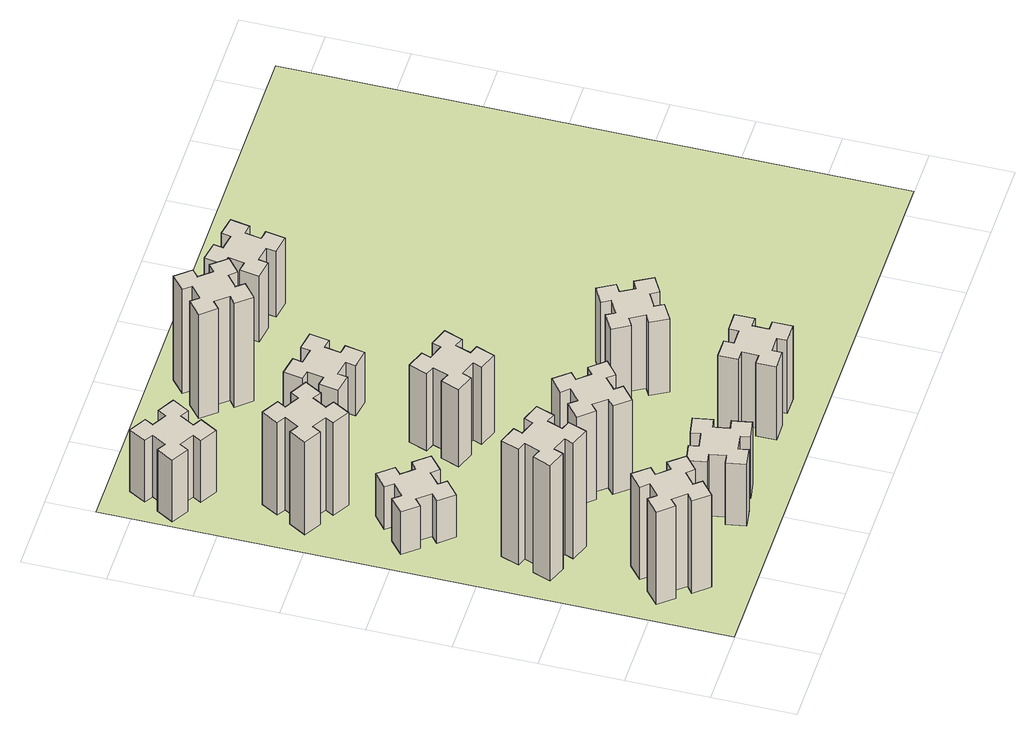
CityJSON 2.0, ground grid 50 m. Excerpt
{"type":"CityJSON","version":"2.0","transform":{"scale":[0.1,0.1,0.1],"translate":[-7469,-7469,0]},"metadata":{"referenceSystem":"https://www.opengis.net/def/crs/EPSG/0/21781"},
"CityObjects":{
"building1":{"type":"Building","attributes":{"class":"1000","function":"1000","usage":"1000","yearOfConstruction":2016,"roofType":"1000","measuredHeight":72,"storeysAboveGround":30,"storeysBelowGround":0},"geometry":[{"type":"Solid","lod":"1","boundaries":[[[[0,1,2,3,4,5,6,7,8,9,10,11,12,13,14,15,16,17,18,19]],[[17,16,20,21]],[[16,15,22,20]],[[15,14,23,22]],[[14,13,24,23]],[[13,12,25,24]],[[12,11,26,25]],[[11,10,27,26]],[[10,9,28,27]],[[9,8,29,28]],[[8,7,30,29]],[[7,6,31,30]],[[6,5,32,31]],[[5,4,33,32]],[[4,3,34,33]],[[3,2,35,34]],[[2,1,36,35]],[[1,0,37,36]],[[0,19,38,37]],[[19,18,39,38]],[[18,17,21,39]],[[24,25,26,27,28,29,30,31,32,33,34,35,36,37,38,39,21,20,22,23]]]]}]},
"building2":{"type":"Building","attributes":{"class":"1000","function":"1000","usage":"1000","yearOfConstruction":2016,"roofType":"1000","measuredHeight":90,"storeysAboveGround":30,"storeysBelowGround":0},"geometry":[{"type":"Solid","lod":"1","boundaries":[[[[40,41,42,43,44,45,46,47,48,49,50,51,52,53,54,55,56,57,58,59]],[[57,56,60,61]],[[56,55,62,60]],[[55,54,63,62]],[[54,53,64,63]],[[53,52,65,64]],[[52,51,66,65]],[[51,50,67,66]],[[50,49,68,67]],[[49,48,69,68]],[[48,47,70,69]],[[47,46,71,70]],[[46,45,72,71]],[[45,44,73,72]],[[44,43,74,73]],[[43,42,75,74]],[[42,41,76,75]],[[41,40,77,76]],[[40,59,78,77]],[[59,58,79,78]],[[58,57,61,79]],[[64,65,66,67,68,69,70,71,72,73,74,75,76,77,78,79,61,60,62,63]]]]}]},
"building3":{"type":"Building","attributes":{"class":"1000","function":"1000","usage":"1000","yearOfConstruction":2016,"roofType":"1000","measuredHeight":33,"storeysAboveGround":30,"storeysBelowGround":0},"geometry":[{"type":"Solid","lod":"1","boundaries":[[[[80,81,82,83,84,85,86,87,88,89,90,91,92,93,94,95,96,97,98,99]],[[97,96,100,101]],[[96,95,102,100]],[[95,94,103,102]],[[94,93,104,103]],[[93,92,105,104]],[[92,91,106,105]],[[91,90,107,106]],[[90,89,108,107]],[[89,88,109,108]],[[88,87,110,109]],[[87,86,111,110]],[[86,85,112,111]],[[85,84,113,112]],[[84,83,114,113]],[[83,82,115,114]],[[82,81,116,115]],[[81,80,117,116]],[[80,99,118,117]],[[99,98,119,118]],[[98,97,101,119]],[[104,105,106,107,108,109,110,111,112,113,114,115,116,117,118,119,101,100,102,103]]]]}]},
"building4":{"type":"Building","attributes":{"class":"1000","function":"1000","usage":"1000","yearOfConstruction":2016,"roofType":"1000","measuredHeight":48,"storeysAboveGround":30,"storeysBelowGround":0},"geometry":[{"type":"Solid","lod":"1","boundaries":[[[[120,121,122,123,124,125,126,127,128,129,130,131,132,133,134,135,136,137,138,139]],[[137,136,140,141]],[[136,135,142,140]],[[135,134,143,142]],[[134,133,144,143]],[[133,132,145,144]],[[132,131,146,145]],[[131,130,147,146]],[[130,129,148,147]],[[129,128,149,148]],[[128,127,150,149]],[[127,126,151,150]],[[126,125,152,151]],[[125,124,153,152]],[[124,123,154,153]],[[123,122,155,154]],[[122,121,156,155]],[[121,120,157,156]],[[120,139,158,157]],[[139,138,159,158]],[[138,137,141,159]],[[144,145,146,147,148,149,150,151,152,153,154,155,156,157,158,159,141,140,142,143]]]]}]},
"building5":{"type":"Building","attributes":{"class":"1000","function":"1000","usage":"1000","yearOfConstruction":2016,"roofType":"1000","measuredHeight":72,"storeysAboveGround":30,"storeysBelowGround":0},"geometry":[{"type":"Solid","lod":"1","boundaries":[[[[160,161,162,163,164,165,166,167,168,169,170,171,172,173,174,175,176,177,178,179]],[[177,176,180,181]],[[176,175,182,180]],[[175,174,183,182]],[[174,173,184,183]],[[173,172,185,184]],[[172,171,186,185]],[[171,170,187,186]],[[170,169,188,187]],[[169,168,189,188]],[[168,167,190,189]],[[167,166,191,190]],[[166,165,192,191]],[[165,164,193,192]],[[164,163,194,193]],[[163,162,195,194]],[[162,161,196,195]],[[161,160,197,196]],[[160,179,198,197]],[[179,178,199,198]],[[178,177,181,199]],[[184,185,186,187,188,189,190,191,192,193,194,195,196,197,198,199,181,180,182,183]]]]}]},
"building6":{"type":"Building","attributes":{"class":"1000","function":"1000","usage":"1000","yearOfConstruction":2016,"roofType":"1000","measuredHeight":48,"storeysAboveGround":30,"storeysBelowGround":0},"geometry":[{"type":"Solid","lod":"1","boundaries":[[[[200,201,202,203,204,205,206,207,208,209,210,211,212,213,214,215,216,217,218,219]],[[217,216,220,221]],[[216,215,222,220]],[[215,214,223,222]],[[214,213,224,223]],[[213,212,225,224]],[[212,211,226,225]],[[211,210,227,226]],[[210,209,228,227]],[[209,208,229,228]],[[208,207,230,229]],[[207,206,231,230]],[[206,205,232,231]],[[205,204,233,232]],[[204,203,234,233]],[[203,202,235,234]],[[202,201,236,235]],[[201,200,237,236]],[[200,219,238,237]],[[219,218,239,238]],[[218,217,221,239]],[[224,225,226,227,228,229,230,231,232,233,234,235,236,237,238,239,221,220,222,223]]]]}]},
"building7":{"type":"Building","attributes":{"class":"1000","function":"1000","usage":"1000","yearOfConstruction":2016,"roofType":"1000","measuredHeight":69,"storeysAboveGround":30,"storeysBelowGround":0},"geometry":[{"type":"Solid","lod":"1","boundaries":[[[[240,241,242,243,244,245,246,247,248,249,250,251,252,253,254,255,256,257,258,259]],[[257,256,260,261]],[[256,255,262,260]],[[255,254,263,262]],[[254,253,264,263]],[[253,252,265,264]],[[252,251,266,265]],[[251,250,267,266]],[[250,249,268,267]],[[249,248,269,268]],[[248,247,270,269]],[[247,246,271,270]],[[246,245,272,271]],[[245,244,273,272]],[[244,243,274,273]],[[243,242,275,274]],[[242,241,276,275]],[[241,240,277,276]],[[240,259,278,277]],[[259,258,279,278]],[[258,257,261,279]],[[264,265,266,267,268,269,270,271,272,273,274,275,276,277,278,279,261,260,262,263]]]]}]},
"building8":{"type":"Building","attributes":{"class":"1000","function":"1000","usage":"1000","yearOfConstruction":2016,"roofType":"1000","measuredHeight":60,"storeysAboveGround":30,"storeysBelowGround":0},"geometry":[{"type":"Solid","lod":"1","boundaries":[[[[280,281,282,283,284,285,286,287,288,289,290,291,292,293,294,295,296,297,298,299]],[[297,296,300,301]],[[296,295,302,300]],[[295,294,303,302]],[[294,293,304,303]],[[293,292,305,304]],[[292,291,306,305]],[[291,290,307,306]],[[290,289,308,307]],[[289,288,309,308]],[[288,287,310,309]],[[287,286,311,310]],[[286,285,312,311]],[[285,284,313,312]],[[284,283,314,313]],[[283,282,315,314]],[[282,281,316,315]],[[281,280,317,316]],[[280,299,318,317]],[[299,298,319,318]],[[298,297,301,319]],[[304,305,306,307,308,309,310,311,312,313,314,315,316,317,318,319,301,300,302,303]]]]}]},
"building9":{"type":"Building","attributes":{"class":"1000","function":"1000","usage":"1000","yearOfConstruction":2016,"roofType":"1000","measuredHeight":57,"storeysAboveGround":30,"storeysBelowGround":0},"geometry":[{"type":"Solid","lod":"1","boundaries":[[[[320,321,322,323,324,325,326,327,328,329,330,331,332,333,334,335,336,337,338,339]],[[337,336,340,341]],[[336,335,342,340]],[[335,334,343,342]],[[334,333,344,343]],[[333,332,345,344]],[[332,331,346,345]],[[331,330,347,346]],[[330,329,348,347]],[[329,328,349,348]],[[328,327,350,349]],[[327,326,351,350]],[[326,325,352,351]],[[325,324,353,352]],[[324,323,354,353]],[[323,322,355,354]],[[322,321,356,355]],[[321,320,357,356]],[[320,339,358,357]],[[339,338,359,358]],[[338,337,341,359]],[[344,345,346,347,348,349,350,351,352,353,354,355,356,357,358,359,341,340,342,343]]]]}]},
"building10":{"type":"Building","attributes":{"class":"1000","function":"1000","usage":"1000","yearOfConstruction":2016,"roofType":"1000","measuredHeight":39,"storeysAboveGround":30,"storeysBelowGround":0},"geometry":[{"type":"Solid","lod":"1","boundaries":[[[[360,361,362,363,364,365,366,367,368,369,370,371,372,373,374,375,376,377,378,379]],[[377,376,380,381]],[[376,375,382,380]],[[375,374,383,382]],[[374,373,384,383]],[[373,372,385,384]],[[372,371,386,385]],[[371,370,387,386]],[[370,369,388,387]],[[369,368,389,388]],[[368,367,390,389]],[[367,366,391,390]],[[366,365,392,391]],[[365,364,393,392]],[[364,363,394,393]],[[363,362,395,394]],[[362,361,396,395]],[[361,360,397,396]],[[360,379,398,397]],[[379,378,399,398]],[[378,377,381,399]],[[384,385,386,387,388,389,390,391,392,393,394,395,396,397,398,399,381,380,382,383]]]]}]},
"building11":{"type":"Building","attributes":{"class":"1000","function":"1000","usage":"1000","yearOfConstruction":2016,"roofType":"1000","measuredHeight":81,"storeysAboveGround":30,"storeysBelowGround":0},"geometry":[{"type":"Solid","lod":"1","boundaries":[[[[400,401,402,403,404,405,406,407,408,409,410,411,412,413,414,415,416,417,418,419]],[[417,416,420,421]],[[416,415,422,420]],[[415,414,423,422]],[[414,413,424,423]],[[413,412,425,424]],[[412,411,426,425]],[[411,410,427,426]],[[410,409,428,427]],[[409,408,429,428]],[[408,407,430,429]],[[407,406,431,430]],[[406,405,432,431]],[[405,404,433,432]],[[404,403,434,433]],[[403,402,435,434]],[[402,401,436,435]],[[401,400,437,436]],[[400,419,438,437]],[[419,418,439,438]],[[418,417,421,439]],[[424,425,426,427,428,429,430,431,432,433,434,435,436,437,438,439,421,420,422,423]]]]}]},
"building12":{"type":"Building","attributes":{"class":"1000","function":"1000","usage":"1000","yearOfConstruction":2016,"roofType":"1000","measuredHeight":57,"storeysAboveGround":30,"storeysBelowGround":0},"geometry":[{"type":"Solid","lod":"1","boundaries":[[[[440,441,442,443,444,445,446,447,448,449,450,451,452,453,454,455,456,457,458,459]],[[457,456,460,461]],[[456,455,462,460]],[[455,454,463,462]],[[454,453,464,463]],[[453,452,465,464]],[[452,451,466,465]],[[451,450,467,466]],[[450,449,468,467]],[[449,448,469,468]],[[448,447,470,469]],[[447,446,471,470]],[[446,445,472,471]],[[445,444,473,472]],[[444,443,474,473]],[[443,442,475,474]],[[442,441,476,475]],[[441,440,477,476]],[[440,459,478,477]],[[459,458,479,478]],[[458,457,461,479]],[[464,465,466,467,468,469,470,471,472,473,474,475,476,477,478,479,461,460,462,463]]]]}]},
"building13":{"type":"Building","attributes":{"class":"1000","function":"1000","usage":"1000","yearOfConstruction":2016,"roofType":"1000","measuredHeight":51,"storeysAboveGround":30,"storeysBelowGround":0},"geometry":[{"type":"Solid","lod":"1","boundaries":[[[[480,481,482,483,484,485,486,487,488,489,490,491,492,493,494,495,496,497,498,499]],[[497,496,500,501]],[[496,495,502,500]],[[495,494,503,502]],[[494,493,504,503]],[[493,492,505,504]],[[492,491,506,505]],[[491,490,507,506]],[[490,489,508,507]],[[489,488,509,508]],[[488,487,510,509]],[[487,486,511,510]],[[486,485,512,511]],[[485,484,513,512]],[[484,483,514,513]],[[483,482,515,514]],[[482,481,516,515]],[[481,480,517,516]],[[480,499,518,517]],[[499,498,519,518]],[[498,497,501,519]],[[504,505,506,507,508,509,510,511,512,513,514,515,516,517,518,519,501,500,502,503]]]]}]},
"landuse1":{"type":"LandUse","attributes":{"name":"plot1","function":"1010"},"geometry":[{"type":"MultiSurface","lod":"1","boundaries":[[[520,521,522,523]]]}]}
},
"vertices":[
[408,359,0],[484,423,0],[523,377,0],[615,454,0],[538,546,0],[492,508,0],[427,584,0],[473,623,0],[396,715,0],[304,638,0],[343,592,0],[266,527,0],[228,573,0],[136,496,0],[213,404,0],[259,443,0],[323,366,0],[277,328,0],[354,236,0],[446,313,0],[323,366,720],[277,328,720],[259,443,720],[213,404,720],[136,496,720],[228,573,720],[266,527,720],[343,592,720],[304,638,720],[396,715,720],[473,623,720],[427,584,720],[492,508,720],[538,546,720],[615,454,720],[523,377,720],[484,423,720],[408,359,720],[446,313,720],[354,236,720],
[460,1302,0],[366,1336,0],[387,1392,0],[274,1433,0],[233,1320,0],[289,1300,0],[255,1206,0],[199,1227,0],[157,1114,0],[270,1073,0],[291,1129,0],[385,1095,0],[364,1039,0],[477,997,0],[518,1110,0],[462,1131,0],[496,1225,0],[552,1204,0],[593,1317,0],[480,1358,0],[496,1225,900],[552,1204,900],[462,1131,900],[518,1110,900],[477,997,900],[364,1039,900],[385,1095,900],[291,1129,900],[270,1073,900],[157,1114,900],[199,1227,900],[255,1206,900],[289,1300,900],[233,1320,900],[274,1433,900],[387,1392,900],[366,1336,900],[460,1302,900],[480,1358,900],[593,1317,900],
[492,1988,0],[427,2064,0],[473,2103,0],[396,2195,0],[304,2118,0],[343,2072,0],[266,2007,0],[228,2053,0],[136,1976,0],[213,1884,0],[259,1923,0],[323,1846,0],[277,1808,0],[354,1716,0],[446,1793,0],[408,1839,0],[484,1903,0],[523,1857,0],[615,1934,0],[538,2026,0],[484,1903,330],[523,1857,330],[408,1839,330],[446,1793,330],[354,1716,330],[277,1808,330],[323,1846,330],[259,1923,330],[213,1884,330],[136,1976,330],[228,2053,330],[266,2007,330],[343,2072,330],[304,2118,330],[396,2195,330],[473,2103,330],[427,2064,330],[492,1988,330],[538,2026,330],[615,1934,330],
[1045,492,0],[947,475,0],[937,534,0],[818,513,0],[839,395,0],[898,405,0],[916,307,0],[857,297,0],[877,178,0],[996,199,0],[985,258,0],[1084,276,0],[1094,217,0],[1212,237,0],[1191,356,0],[1132,345,0],[1115,444,0],[1174,454,0],[1153,572,0],[1035,551,0],[1115,444,480],[1174,454,480],[1132,345,480],[1191,356,480],[1212,237,480],[1094,217,480],[1084,276,480],[985,258,480],[996,199,480],[877,178,480],[857,297,480],[916,307,480],[898,405,480],[839,395,480],[818,513,480],[937,534,480],[947,475,480],[1045,492,480],[1035,551,480],[1153,572,480],
[446,2497,0],[496,2584,0],[548,2554,0],[608,2658,0],[504,2718,0],[474,2666,0],[387,2716,0],[417,2768,0],[313,2828,0],[253,2724,0],[305,2694,0],[255,2607,0],[203,2637,0],[143,2533,0],[247,2473,0],[277,2525,0],[364,2475,0],[334,2423,0],[438,2363,0],[498,2467,0],[364,2475,720],[334,2423,720],[277,2525,720],[247,2473,720],[143,2533,720],[203,2637,720],[255,2607,720],[305,2694,720],[253,2724,720],[313,2828,720],[417,2768,720],[387,2716,720],[474,2666,720],[504,2718,720],[608,2658,720],[548,2554,720],[496,2584,720],[446,2497,720],[498,2467,720],[438,2363,720],
[177,3265,0],[264,3215,0],[234,3163,0],[338,3103,0],[398,3207,0],[346,3237,0],[396,3324,0],[448,3294,0],[508,3398,0],[404,3458,0],[374,3406,0],[287,3456,0],[317,3508,0],[213,3568,0],[153,3464,0],[205,3434,0],[155,3347,0],[103,3377,0],[43,3273,0],[147,3213,0],[155,3347,480],[103,3377,480],[205,3434,480],[153,3464,480],[213,3568,480],[317,3508,480],[287,3456,480],[374,3406,480],[404,3458,480],[508,3398,480],[448,3294,480],[396,3324,480],[346,3237,480],[398,3207,480],[338,3103,480],[234,3163,480],[264,3215,480],[177,3265,480],[147,3213,480],[43,3273,480],
[1048,999,0],[1124,1063,0],[1163,1017,0],[1255,1094,0],[1178,1186,0],[1132,1148,0],[1067,1224,0],[1113,1263,0],[1036,1355,0],[944,1278,0],[983,1232,0],[906,1167,0],[868,1213,0],[776,1136,0],[853,1044,0],[899,1083,0],[963,1006,0],[917,968,0],[994,876,0],[1086,953,0],[963,1006,690],[917,968,690],[899,1083,690],[853,1044,690],[776,1136,690],[868,1213,690],[906,1167,690],[983,1232,690],[944,1278,690],[1036,1355,690],[1113,1263,690],[1067,1224,690],[1132,1148,690],[1178,1186,690],[1255,1094,690],[1163,1017,690],[1124,1063,690],[1048,999,690],[1086,953,690],[994,876,690],
[1029,2040,0],[995,1946,0],[939,1967,0],[897,1854,0],[1010,1813,0],[1031,1869,0],[1125,1835,0],[1104,1779,0],[1217,1737,0],[1258,1850,0],[1202,1871,0],[1236,1965,0],[1292,1944,0],[1333,2057,0],[1220,2098,0],[1200,2042,0],[1106,2076,0],[1127,2132,0],[1014,2173,0],[973,2060,0],[1106,2076,600],[1127,2132,600],[1200,2042,600],[1220,2098,600],[1333,2057,600],[1292,1944,600],[1236,1965,600],[1202,1871,600],[1258,1850,600],[1217,1737,600],[1104,1779,600],[1125,1835,600],[1031,1869,600],[1010,1813,600],[897,1854,600],[939,1967,600],[995,1946,600],[1029,2040,600],[973,2060,600],[1014,2173,600],
[1805,485,0],[1705,485,0],[1705,545,0],[1585,545,0],[1585,425,0],[1645,425,0],[1645,325,0],[1585,325,0],[1585,205,0],[1705,205,0],[1705,265,0],[1805,265,0],[1805,205,0],[1925,205,0],[1925,325,0],[1865,325,0],[1865,425,0],[1925,425,0],[1925,545,0],[1805,545,0],[1865,425,570],[1925,425,570],[1865,325,570],[1925,325,570],[1925,205,570],[1805,205,570],[1805,265,570],[1705,265,570],[1705,205,570],[1585,205,570],[1585,325,570],[1645,325,570],[1645,425,570],[1585,425,570],[1585,545,570],[1705,545,570],[1705,485,570],[1805,485,570],[1805,545,570],[1925,545,570],
[1016,2764,0],[998,2665,0],[939,2676,0],[918,2557,0],[1037,2537,0],[1047,2596,0],[1145,2578,0],[1135,2519,0],[1253,2498,0],[1274,2617,0],[1215,2627,0],[1232,2725,0],[1291,2715,0],[1312,2833,0],[1194,2854,0],[1184,2795,0],[1085,2812,0],[1096,2871,0],[977,2892,0],[957,2774,0],[1085,2812,390],[1096,2871,390],[1184,2795,390],[1194,2854,390],[1312,2833,390],[1291,2715,390],[1232,2725,390],[1215,2627,390],[1274,2617,390],[1253,2498,390],[1135,2519,390],[1145,2578,390],[1047,2596,390],[1037,2537,390],[918,2557,390],[939,2676,390],[998,2665,390],[1016,2764,390],[957,2774,390],[977,2892,390],
[1083,3452,0],[1006,3387,0],[968,3433,0],[876,3356,0],[953,3264,0],[999,3303,0],[1063,3226,0],[1017,3188,0],[1094,3096,0],[1186,3173,0],[1148,3219,0],[1224,3283,0],[1263,3237,0],[1355,3314,0],[1278,3406,0],[1232,3368,0],[1167,3444,0],[1213,3483,0],[1136,3575,0],[1044,3498,0],[1167,3444,810],[1213,3483,810],[1232,3368,810],[1278,3406,810],[1355,3314,810],[1263,3237,810],[1224,3283,810],[1148,3219,810],[1186,3173,810],[1094,3096,810],[1017,3188,810],[1063,3226,810],[999,3303,810],[953,3264,810],[876,3356,810],[968,3433,810],[1006,3387,810],[1083,3452,810],[1044,3498,810],[1136,3575,810],
[1867,995,0],[1954,1045,0],[1984,993,0],[2088,1053,0],[2028,1157,0],[1976,1127,0],[1926,1214,0],[1978,1244,0],[1918,1348,0],[1814,1288,0],[1844,1236,0],[1757,1186,0],[1727,1238,0],[1623,1178,0],[1683,1074,0],[1735,1104,0],[1785,1017,0],[1733,987,0],[1793,883,0],[1897,943,0],[1785,1017,570],[1733,987,570],[1735,1104,570],[1683,1074,570],[1623,1178,570],[1727,1238,570],[1757,1186,570],[1844,1236,570],[1814,1288,570],[1918,1348,570],[1978,1244,570],[1926,1214,570],[1976,1127,570],[2028,1157,570],[2088,1053,570],[1984,993,570],[1954,1045,570],[1867,995,570],[1897,943,570],[1793,883,570],
[1855,3267,0],[1872,3365,0],[1931,3355,0],[1952,3473,0],[1834,3494,0],[1824,3435,0],[1725,3452,0],[1736,3511,0],[1617,3532,0],[1597,3414,0],[1656,3404,0],[1638,3305,0],[1579,3316,0],[1558,3197,0],[1677,3177,0],[1687,3236,0],[1785,3218,0],[1775,3159,0],[1893,3138,0],[1914,3257,0],[1785,3218,510],[1775,3159,510],[1687,3236,510],[1677,3177,510],[1558,3197,510],[1579,3316,510],[1638,3305,510],[1656,3404,510],[1597,3414,510],[1617,3532,510],[1736,3511,510],[1725,3452,510],[1824,3435,510],[1834,3494,510],[1952,3473,510],[1931,3355,510],[1872,3365,510],[1855,3267,510],[1914,3257,510],[1893,3138,510],
[5,3705,0],[3705,3705,0],[3705,5,0],[5,5,0]
]}
